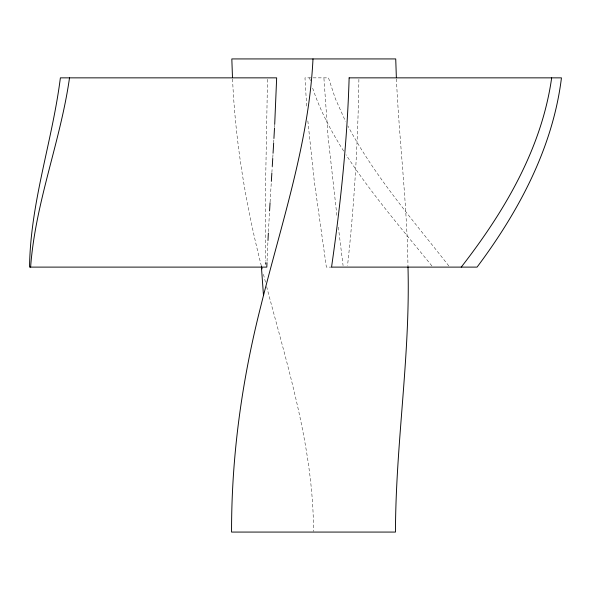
<?xml version="1.0" encoding="UTF-8"?>
<svg xmlns="http://www.w3.org/2000/svg" width="591" height="591" viewBox="0 0 591 591"><rect width="100%" height="100%" fill="white"/><g stroke="black" fill="none" stroke-linecap="round" stroke-linejoin="round"><path stroke-width="0.44" stroke-dasharray="2.96 2.22" d="M267.494 79.334L265.425 193.183L265.625 261.2M358.892 79.334C357.991 141.567 354.371 203.769 347.53 265.632M267.051 261.2L267.945 241.239M268.432 231.628L269.526 211.667M274.534 127.39L274.652 125.166M273.714 142.172L273.84 139.956M270.094 202.056L271.299 182.094M271.89 172.483L272.207 167.305M272.791 157.694L272.968 154.739M310.763 77.857L304.978 77.857L306.736 107.429M313.127 77.857L328.5 77.857L335.311 98.557L345.572 121.473M332.186 267.11L326.365 267.11L314.294 181.356L307.667 119.256M431.895 265.928C402.375 229.596 371.613 194.047 346.016 154.739M448.82 265.928C413.434 220.628 375.063 176.908 347.855 125.905M343.652 151.045C330.864 130.855 319.568 109.527 312.196 86.729M309.581 77.857L310.401 80.812M266.637 286.628C287.61 366.871 313.4 447.542 313.511 531.331M265.485 282.195L263.202 273.323M261.34 265.928C245.782 204.7 235.344 142.054 232.551 78.891M338.355 227.188L343.083 265.632M336.885 215.36L328.094 136.994L323.898 77.857M396.421 78.891C399.257 141.301 407.066 203.422 407.967 265.928"/><path stroke-width="0.89" d="M266.992 262.677L266.814 267.11L29.55 267.11C30.318 202.691 52.355 141.301 60.378 77.857L276.662 77.857L274.697 124.428M267.982 240.5L268.358 233.105M274.497 128.129L273.921 138.479M312.994 58.93C308.812 143.776 280.873 224.75 260.705 306.589C241.992 380.22 231.399 456.038 231.569 532.07L395.468 532.07C395.652 443.427 410.435 355.398 407.982 266.667M269.57 210.928L270.05 202.794M273.67 142.911L273.057 153.261M271.343 181.356L271.845 173.222M272.252 166.566L272.747 158.44M30.621 267.11C35.32 202.462 60.43 141.729 69.516 77.857M551.669 77.857C541.74 148.526 504.352 211.659 461.239 267.11M261.532 266.667L262.086 268.883M261.407 266.822L263.49 295.5M232.477 77.414L231.827 58.93L395.726 58.93L396.354 77.414M265.655 262.677L265.677 264.155M349.133 77.857C347.279 141.234 340.556 204.375 331.544 267.11L477.07 267.11C518.699 211.467 552.888 147.735 561.45 77.857L349.133 77.857"/></g></svg>
